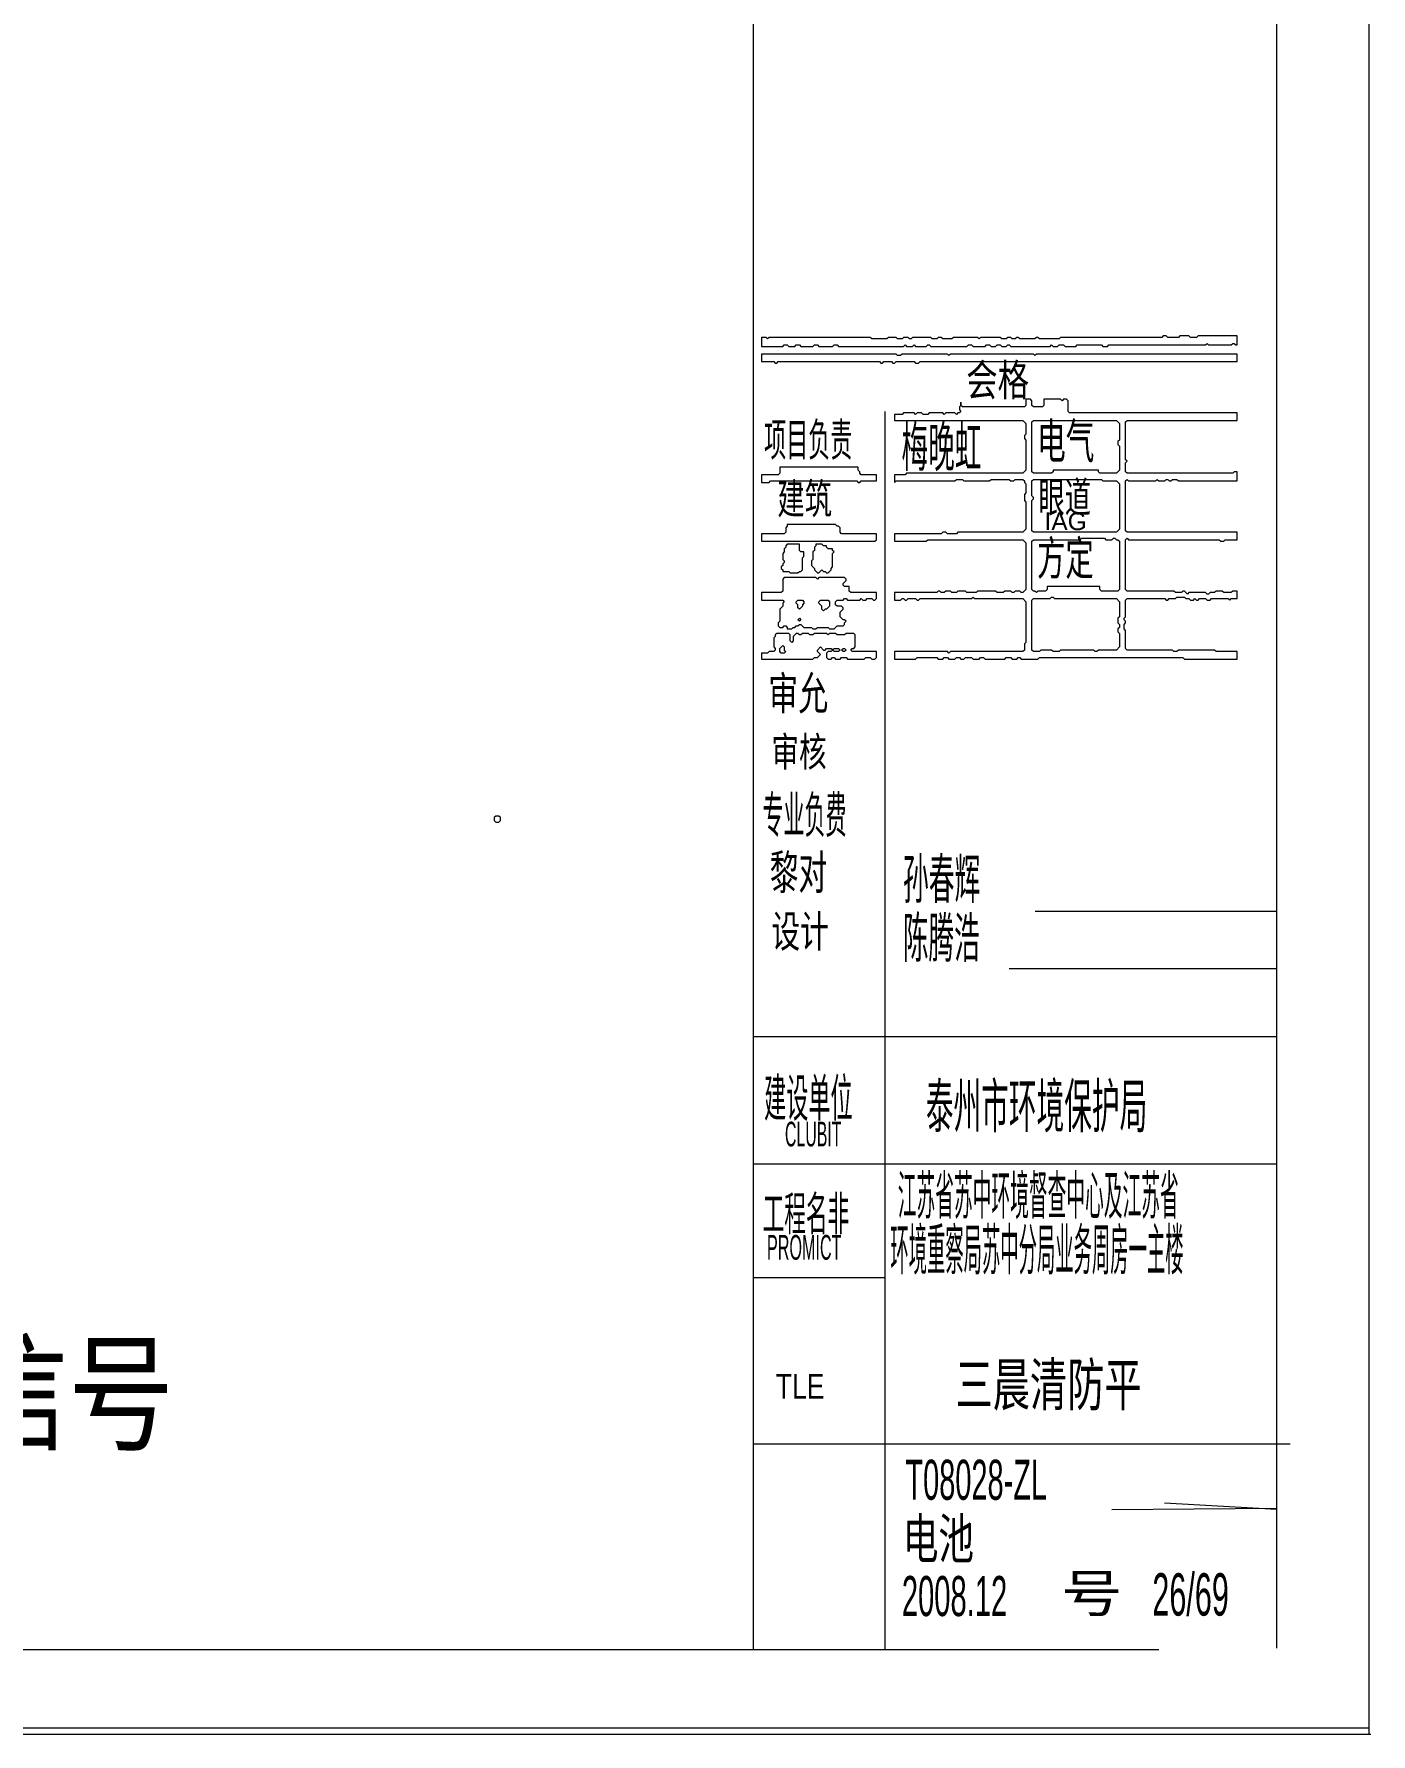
# Model space of a CAD drawing. Header units: millimetres. Extents: x 4 to 412, y 4 to 290.
# Drawn here: x 334.8 to 412.3, y 3.7 to 102.3 of the extents above; entities that cross this region are included whole.
import ezdxf

# ---------------------------------------------------------------- set-up
doc = ezdxf.new("R2010")
doc.units = ezdxf.units.MM
for name, color, linetype, lineweight in [('OCR_TEXT', 6, 'Continuous', 0), ('TRACE_CURVE', 6, 'Continuous', 0), ('TRACE_STRAIGHT', 5, 'Continuous', 0), ('TRACE_TEXT_SYMBOL', 6, 'Continuous', 0)]:
    doc.layers.add(name, color=color, linetype=linetype, lineweight=lineweight)
doc.styles.add('wqy-unicode', font='wqy-unicode.lff')

msp = doc.modelspace()

# ---------------------------------------------------------------- linework, layer by layer
at = {"layer": 'TRACE_CURVE', "color": 6}
for points in [[(392.333, 81.094), (392.333, 80.744), (392.245, 80.656), (388.655, 80.656), (388.567, 80.744), (388.567, 80.919), (388.567, 80.744), (388.48, 80.656), (388.48, 80.481), (388.567, 80.393), (388.48, 80.306), (388.392, 80.306), (388.305, 80.218), (388.217, 80.306), (387.692, 80.306), (387.604, 80.218), (387.516, 80.306), (386.728, 80.306), (386.641, 80.218), (386.378, 80.218), (386.29, 80.306), (386.028, 80.306), (385.94, 80.218), (385.852, 80.306), (385.239, 80.306), (385.152, 80.218), (384.714, 80.218), (384.714, 79.868), (392.158, 79.868), (392.333, 79.693), (392.333, 79.08), (392.245, 78.992), (392.245, 78.817), (392.333, 78.729), (392.333, 76.978), (392.158, 76.803), (385.415, 76.803), (385.327, 76.715), (384.714, 76.715), (384.714, 76.277), (384.802, 76.365), (388.217, 76.365), (388.305, 76.452), (388.655, 76.452), (388.742, 76.365), (390.231, 76.365), (390.319, 76.452), (391.37, 76.452), (391.457, 76.365), (391.632, 76.365), (391.72, 76.452), (392.158, 76.452), (392.245, 76.365), (392.245, 76.277), (392.333, 76.19), (392.333, 75.664), (392.245, 75.577), (392.245, 75.226), (392.333, 75.139), (392.333, 73.562), (392.158, 73.387), (388.392, 73.387), (388.305, 73.3), (387.779, 73.3)], [(398.2, 77.503), (398.113, 77.591), (398.113, 79.78), (398.2, 79.868), (404.593, 79.868), (404.593, 80.306), (394.873, 80.306), (394.785, 80.393), (394.785, 81.006), (394.697, 81.094), (394.522, 81.094), (394.435, 81.006), (394.347, 81.094), (393.384, 81.094), (393.384, 80.744), (393.296, 80.656), (392.771, 80.656), (392.683, 80.744), (392.683, 81.006), (392.596, 81.094), (392.333, 81.094)], [(402.229, 69.446), (402.316, 69.446), (402.404, 69.534), (402.754, 69.534), (402.842, 69.446), (403.017, 69.446), (403.105, 69.534), (404.068, 69.534), (404.155, 69.446), (404.243, 69.534), (404.593, 69.534), (404.593, 69.972), (404.331, 69.972), (404.243, 69.884), (403.805, 69.884), (403.718, 69.972), (403.367, 69.972), (403.28, 69.884), (403.017, 69.884), (402.929, 69.797), (402.842, 69.797), (402.754, 69.884), (401.791, 69.884), (401.703, 69.797), (401.528, 69.972), (401.441, 69.972), (401.353, 69.884), (401.003, 69.884), (400.915, 69.972), (398.2, 69.972), (398.113, 70.059), (398.113, 72.949), (398.2, 73.037), (398.288, 72.949), (403.542, 72.949), (403.63, 72.862), (403.805, 72.862), (403.893, 72.949), (404.593, 72.949), (404.593, 73.387), (398.2, 73.387), (398.113, 73.475), (398.113, 76.365), (398.2, 76.452), (398.288, 76.365), (399.864, 76.365), (399.952, 76.452), (400.039, 76.365), (400.39, 76.365), (400.477, 76.452), (400.565, 76.452), (400.653, 76.365), (400.74, 76.365), (400.828, 76.452), (401.09, 76.452), (401.178, 76.365), (404.593, 76.365), (404.593, 76.89), (404.418, 76.89), (404.331, 76.803), (398.2, 76.803), (398.113, 76.89), (398.113, 77.416), (398.2, 77.503)], [(387.779, 73.3), (387.692, 73.387), (387.516, 73.387), (387.429, 73.3), (384.714, 73.3), (384.714, 72.862), (386.553, 72.862), (386.641, 72.949), (392.158, 72.949), (392.333, 72.774), (392.333, 70.059), (392.158, 69.884), (392.07, 69.884), (391.983, 69.972), (391.72, 69.972), (391.632, 69.884), (391.545, 69.884), (391.457, 69.972), (391.107, 69.972), (391.019, 69.884), (390.669, 69.884), (390.581, 69.972), (389.531, 69.972), (389.443, 69.884), (388.918, 69.884), (388.83, 69.972), (388.392, 69.972), (388.305, 69.884), (388.042, 69.884), (387.954, 69.972), (387.692, 69.972), (387.604, 69.884), (387.429, 69.884), (387.341, 69.972), (387.254, 69.972), (387.166, 69.884), (384.714, 69.884), (384.714, 69.446), (385.064, 69.446), (385.152, 69.534), (385.239, 69.534), (385.327, 69.446), (385.415, 69.446), (385.502, 69.534), (385.94, 69.534), (386.028, 69.446), (386.115, 69.446), (386.203, 69.534), (389.18, 69.534), (389.268, 69.622), (389.355, 69.534), (392.158, 69.534), (392.333, 69.359), (392.333, 66.994), (392.245, 66.907), (392.245, 66.556), (392.158, 66.469), (387.954, 66.469), (387.867, 66.381), (387.779, 66.469), (384.714, 66.469), (384.714, 66.031), (385.94, 66.031), (386.028, 66.119)], [(386.028, 66.119), (387.166, 66.119), (387.254, 66.031), (387.516, 66.031), (387.604, 66.119), (387.779, 66.119), (387.867, 66.031), (388.217, 66.031), (388.305, 66.119), (388.48, 66.119), (388.567, 66.031), (388.742, 66.031), (388.83, 66.119), (389.18, 66.119), (389.268, 66.031), (389.618, 66.031), (389.706, 66.119), (389.881, 66.119), (389.968, 66.031), (391.107, 66.031), (391.194, 66.119), (391.457, 66.119), (391.545, 66.031), (391.807, 66.031), (391.895, 66.119), (391.983, 66.119), (392.07, 66.031), (393.034, 66.031), (393.121, 66.119), (401.441, 66.119), (401.528, 66.031), (404.593, 66.031), (404.593, 66.469), (403.367, 66.469), (403.28, 66.556), (401.178, 66.556), (401.09, 66.469), (400.915, 66.469), (400.828, 66.556), (398.2, 66.556), (398.113, 66.644), (398.113, 67.695), (398.025, 67.783), (398.025, 68.045), (398.113, 68.133), (398.113, 68.22), (398.025, 68.308), (398.025, 68.396), (398.113, 68.483), (398.113, 69.446), (398.2, 69.534), (400.39, 69.534), (400.477, 69.446), (400.565, 69.446), (400.653, 69.534), (401.003, 69.534), (401.09, 69.622), (401.528, 69.622), (401.616, 69.534), (401.791, 69.534), (401.879, 69.446), (402.054, 69.446), (402.141, 69.534), (402.229, 69.446)]]:
    msp.add_lwpolyline(points, dxfattribs=at)
for points in [[(392.683, 79.78), (392.771, 79.868), (397.587, 79.868), (397.763, 79.693), (397.763, 78.729), (397.675, 78.642), (397.675, 78.467), (397.763, 78.379), (397.763, 76.978), (397.587, 76.803), (396.624, 76.803), (396.537, 76.89), (396.537, 76.978), (393.909, 76.978), (393.909, 76.89), (393.822, 76.803), (392.771, 76.803), (392.683, 76.89)], [(392.683, 76.365), (392.771, 76.452), (396.712, 76.452), (396.799, 76.365), (397.587, 76.365), (397.763, 76.19), (397.763, 73.562), (397.587, 73.387), (392.771, 73.387), (392.683, 73.475), (392.683, 75.226), (392.771, 75.314), (392.771, 75.401), (392.683, 75.489)], [(395.486, 72.949), (395.573, 73.037), (396.887, 73.037), (396.974, 72.949), (397.325, 72.949), (397.412, 73.037), (397.5, 73.037), (397.587, 72.949), (397.675, 72.949), (397.763, 72.862), (397.763, 70.059), (397.675, 69.972), (396.712, 69.972), (396.624, 70.059), (396.624, 70.235), (393.559, 70.235), (393.559, 70.059), (393.471, 69.972), (393.034, 69.972), (392.946, 69.884), (392.858, 69.972), (392.771, 69.972), (392.683, 70.059), (392.683, 72.862), (392.771, 72.949)], [(393.734, 69.534), (393.822, 69.622), (393.909, 69.622), (393.997, 69.534), (397.587, 69.534), (397.763, 69.359), (397.763, 68.483), (397.675, 68.396), (397.675, 68.133), (397.763, 68.045), (397.763, 67.87), (397.675, 67.783), (397.675, 67.607), (397.763, 67.52), (397.763, 66.732), (397.587, 66.556), (396.537, 66.556), (396.449, 66.469), (396.361, 66.469), (396.274, 66.556), (394.347, 66.556), (394.26, 66.469), (393.909, 66.469), (393.822, 66.556), (393.209, 66.556), (393.121, 66.469), (392.771, 66.469), (392.683, 66.556), (392.683, 69.446), (392.771, 69.534)]]:
    msp.add_lwpolyline(points, close=True, dxfattribs=at)
at = {"layer": 'TRACE_STRAIGHT', "color": 5}
for p, q in [((406.87, 289.913), (406.87, 8.67)), ((412.228, 290.312), (412.228, 3.7)), ((376.52, 289.4), (376.52, 8.598)), ((384.159, 80.393), (384.159, 8.582)), ((392.879, 51.407), (406.87, 51.407)), ((391.369, 48.08), (406.87, 48.08)), ((376.52, 44.137), (406.87, 44.137)), ((376.52, 36.771), (406.87, 36.771)), ((376.52, 30.178), (384.159, 30.178)), ((376.52, 20.527), (407.656, 20.527)), ((397.325, 16.722), (406.87, 16.792)), ((400.378, 17.101), (406.87, 16.735)), ((12.786, 8.598), (400.038, 8.598)), ((3.765, 4.065), (412.228, 4.065)), ((294.25, 3.7), (412.348, 3.7))]:
    msp.add_line(p, q, dxfattribs=at)
at = {"layer": 'TRACE_TEXT_SYMBOL', "color": 6}
for points in [[(400.302, 84.772), (400.215, 84.684), (394.347, 84.684), (394.26, 84.597), (393.121, 84.597), (393.034, 84.684), (392.946, 84.684), (392.858, 84.597), (391.983, 84.597), (391.895, 84.684), (391.807, 84.684), (391.72, 84.597), (391.545, 84.597), (391.457, 84.684), (391.282, 84.684), (391.194, 84.597), (390.932, 84.597), (390.844, 84.684), (389.706, 84.684), (389.618, 84.597), (389.531, 84.684), (388.129, 84.684), (388.042, 84.597), (387.516, 84.597), (387.429, 84.684), (387.254, 84.684), (387.166, 84.597), (386.903, 84.597), (386.816, 84.684), (385.765, 84.684), (385.677, 84.597), (385.59, 84.597), (385.502, 84.684), (385.239, 84.684), (385.152, 84.597), (384.889, 84.597), (384.802, 84.684), (384.364, 84.684), (384.276, 84.597), (383.4, 84.597), (383.313, 84.684), (377.445, 84.684), (377.358, 84.597), (377.27, 84.684), (377.007, 84.684), (377.007, 84.159), (378.233, 84.159), (378.321, 84.246), (378.496, 84.246), (378.584, 84.159), (378.934, 84.159), (379.022, 84.246), (379.197, 84.246), (379.284, 84.159), (379.985, 84.159), (380.073, 84.246), (380.248, 84.246), (380.335, 84.159), (381.123, 84.159), (381.211, 84.246), (381.386, 84.246), (381.474, 84.159), (385.239, 84.159), (385.327, 84.246)], [(385.327, 84.246), (385.415, 84.159), (385.765, 84.159), (385.852, 84.246), (385.94, 84.159), (386.553, 84.159), (386.641, 84.246), (386.728, 84.246), (386.816, 84.159), (388.918, 84.159), (389.005, 84.246), (389.18, 84.246), (389.268, 84.159), (389.968, 84.159), (390.056, 84.246), (390.231, 84.246), (390.319, 84.159), (390.581, 84.159), (390.669, 84.246), (390.844, 84.246), (390.932, 84.159), (391.194, 84.159), (391.282, 84.246), (391.37, 84.246), (391.457, 84.159), (393.734, 84.159), (393.822, 84.246), (393.909, 84.159), (394.172, 84.159), (394.26, 84.246), (394.522, 84.246), (394.61, 84.159), (395.223, 84.159), (395.31, 84.246), (396.712, 84.246), (396.799, 84.159), (397.062, 84.159), (397.15, 84.246), (402.754, 84.246), (402.842, 84.334), (402.929, 84.246), (404.243, 84.246), (404.331, 84.334), (404.418, 84.334), (404.506, 84.246), (404.593, 84.246), (404.593, 84.772), (402.316, 84.772), (402.229, 84.684), (401.879, 84.684), (401.791, 84.772), (401.266, 84.772), (401.178, 84.684), (400.565, 84.684), (400.477, 84.772), (400.302, 84.772)], [(378.321, 70.76), (378.233, 70.672), (378.233, 69.972), (378.146, 69.884), (377.007, 69.884), (377.007, 69.446), (378.233, 69.446), (378.321, 69.359), (378.233, 69.271), (378.233, 69.096), (378.058, 68.921), (378.058, 68.22), (377.971, 68.133), (377.971, 67.958), (378.058, 67.87), (378.233, 67.87), (378.321, 67.958), (378.409, 67.958), (378.496, 67.87), (378.496, 67.783), (378.759, 67.783), (378.847, 67.87), (378.934, 67.87), (379.022, 67.958), (379.109, 67.958), (379.197, 68.045), (379.284, 68.045), (379.46, 67.87), (379.897, 67.87), (379.985, 67.783), (380.16, 67.783), (380.248, 67.87), (380.861, 67.87), (380.948, 67.783), (381.211, 67.783), (381.386, 67.958), (381.736, 67.958), (381.824, 68.045), (381.824, 68.133), (381.912, 68.22), (381.824, 68.308), (381.736, 68.308), (381.561, 68.483), (381.561, 68.746), (381.736, 68.921), (381.736, 69.009), (381.649, 69.096), (381.386, 69.096), (381.299, 69.184), (381.299, 69.359), (381.386, 69.446), (381.736, 69.446), (381.824, 69.534), (381.912, 69.534), (381.999, 69.446), (382.7, 69.446), (382.787, 69.534), (382.875, 69.446), (383.05, 69.446), (383.138, 69.534), (383.4, 69.534), (383.488, 69.446), (383.576, 69.446), (383.663, 69.534)], [(383.663, 69.534), (383.663, 69.884), (382.174, 69.884), (382.087, 69.972), (382.087, 70.235), (381.824, 70.235), (381.736, 70.322), (381.736, 70.41), (381.912, 70.585), (381.912, 70.672), (381.824, 70.76), (380.335, 70.76), (380.248, 70.672), (380.16, 70.76), (378.321, 70.76)], [(377.883, 67.52), (377.796, 67.432), (377.796, 67.345), (377.708, 67.257), (377.708, 66.732), (377.796, 66.644), (377.796, 66.556), (377.708, 66.469), (377.445, 66.469), (377.358, 66.381), (377.007, 66.381), (377.007, 66.031), (379.985, 66.031), (380.073, 66.119), (380.248, 66.119), (380.423, 66.294), (380.248, 66.469), (380.248, 66.556), (380.423, 66.732), (380.598, 66.556), (380.686, 66.556), (380.773, 66.644), (381.036, 66.644), (381.123, 66.556), (381.036, 66.469), (380.861, 66.469), (380.773, 66.381), (380.773, 66.119), (380.861, 66.031), (381.036, 66.031), (381.123, 66.119), (381.211, 66.119), (381.299, 66.031), (381.561, 66.031), (381.649, 66.119), (381.912, 66.119), (381.999, 66.031), (382.962, 66.031), (383.05, 66.119), (383.313, 66.119), (383.4, 66.031), (383.576, 66.031), (383.663, 66.119), (383.663, 66.469), (382.262, 66.469), (382.174, 66.556), (382.262, 66.644), (382.349, 66.644), (382.437, 66.732), (382.437, 67.432), (382.349, 67.52), (381.912, 67.52), (381.824, 67.432), (381.386, 67.432), (381.299, 67.52), (380.948, 67.52), (380.861, 67.432), (380.773, 67.52), (380.073, 67.52), (379.985, 67.432), (379.81, 67.432), (379.722, 67.52), (379.372, 67.52), (379.284, 67.432)], [(379.284, 67.432), (379.197, 67.432), (379.109, 67.52), (379.022, 67.52), (378.847, 67.345), (378.847, 67.082), (378.759, 66.994), (378.671, 67.082), (378.671, 67.432), (378.584, 67.52), (377.883, 67.52)]]:
    msp.add_lwpolyline(points, dxfattribs=at)
for points in [[(377.007, 83.721), (377.007, 83.283), (377.708, 83.283), (377.796, 83.196), (377.883, 83.196), (377.971, 83.283), (383.838, 83.283), (383.926, 83.196), (384.013, 83.196), (384.101, 83.283), (384.539, 83.283), (384.626, 83.196), (384.714, 83.196), (384.802, 83.283), (385.852, 83.283), (385.94, 83.196), (386.115, 83.196), (386.203, 83.283), (404.593, 83.283), (404.593, 83.721), (392.946, 83.721), (392.858, 83.633), (392.771, 83.721), (387.954, 83.721), (387.867, 83.633), (387.779, 83.721), (385.152, 83.721), (385.064, 83.633), (384.889, 83.633), (384.802, 83.721)], [(378.058, 77.153), (378.058, 76.803), (377.971, 76.715), (377.007, 76.715), (377.007, 76.277), (377.445, 76.277), (377.533, 76.365), (382.525, 76.365), (382.612, 76.277), (382.7, 76.277), (382.787, 76.365), (383.663, 76.365), (383.663, 76.715), (382.787, 76.715), (382.7, 76.803), (382.7, 76.89), (382.612, 76.978), (382.612, 77.153)], [(378.496, 73.825), (378.496, 73.738), (378.409, 73.65), (378.409, 73.387), (378.321, 73.3), (377.007, 73.3), (377.007, 72.862), (383.576, 72.862), (383.663, 72.949), (383.663, 73.3), (381.649, 73.3), (381.561, 73.387), (381.561, 73.65), (381.474, 73.738), (381.386, 73.738), (381.299, 73.825)], [(378.496, 72.687), (378.409, 72.599), (378.409, 72.512), (378.321, 72.424), (378.321, 72.249), (378.233, 72.161), (378.233, 71.811), (378.321, 71.723), (378.321, 71.636), (378.233, 71.548), (378.233, 71.461), (378.146, 71.373), (378.146, 71.285), (378.233, 71.198), (378.233, 71.11), (378.584, 71.11), (378.671, 71.023), (379.109, 71.023), (379.197, 71.11), (379.284, 71.11), (379.372, 71.198), (379.372, 71.899), (379.46, 71.986), (379.46, 72.249), (379.284, 72.249), (379.197, 72.336), (379.197, 72.687)], [(380.16, 72.687), (380.16, 72.599), (380.073, 72.512), (380.073, 72.336), (379.985, 72.249), (379.985, 71.811), (379.897, 71.723), (379.897, 71.461), (380.073, 71.285), (380.073, 71.198), (380.248, 71.023), (380.335, 71.023), (380.51, 71.198), (380.598, 71.11), (380.686, 71.11), (380.773, 71.023), (380.861, 71.023), (381.036, 71.198), (381.036, 71.285), (381.123, 71.373), (381.123, 72.161), (381.211, 72.249), (381.123, 72.336), (381.123, 72.424), (380.861, 72.424), (380.773, 72.512), (380.773, 72.599), (380.598, 72.599), (380.51, 72.687)], [(379.022, 69.359), (379.109, 69.446), (379.372, 69.446), (379.46, 69.359), (379.46, 69.271), (379.372, 69.184), (379.372, 69.096), (379.197, 68.921), (379.109, 69.009), (379.109, 69.184), (379.022, 69.271)], [(380.335, 69.359), (380.423, 69.446), (380.861, 69.446), (380.948, 69.359), (380.948, 69.096), (380.773, 68.921), (380.686, 68.921), (380.598, 68.833), (380.51, 68.921), (380.51, 69.096), (380.335, 69.271)], [(379.109, 68.308), (379.197, 68.396), (379.284, 68.308), (379.197, 68.22)], [(378.233, 66.819), (378.321, 66.732), (378.321, 66.556), (378.409, 66.469), (378.321, 66.381), (378.146, 66.381), (378.058, 66.469), (378.058, 66.644)], [(381.123, 66.556), (381.211, 66.644), (381.474, 66.644), (381.561, 66.556), (381.474, 66.469), (381.211, 66.469)], [(381.649, 66.556), (381.736, 66.644), (381.824, 66.644), (381.912, 66.556), (381.824, 66.469), (381.736, 66.469)], [(361.594, 56.923), (361.507, 56.836), (361.507, 56.661), (361.594, 56.573), (361.77, 56.573), (361.857, 56.661), (361.857, 56.836), (361.77, 56.923)]]:
    msp.add_lwpolyline(points, close=True, dxfattribs=at)

# ---------------------------------------------------------------- texts
at = {"layer": 'OCR_TEXT', "color": 6, "style": 'wqy-unicode'}
for s, height, width, p in [('会格', 1.8443, 0.724573, (388.874, 81.289)), ('项目负责', 1.9126, 0.490288, (377.152, 77.8)), ('电气', 2.0492, 0.594005, (392.984, 77.652)), ('梅晚虹', 2.3225, 0.487948, (385.119, 77.182)), ('建筑', 1.776, 0.653659, (377.921, 74.445)), ('眼道', 1.776, 0.627423, (393.069, 74.532)), ('IAG', 1.0246, 1.03766, (393.416, 73.506)), ('方定', 1.9809, 0.607955, (392.984, 70.896)), ('审允', 1.9126, 0.665363, (377.398, 63.088)), ('审核', 1.7077, 0.6892, (377.571, 59.806)), ('专业负费', 2.1175, 0.421388, (377.063, 55.948)), ('黎对', 1.9809, 0.615448, (377.485, 52.68)), ('孙春辉', 2.3225, 0.472458, (385.205, 52.136)), ('设计', 1.8443, 0.663363, (377.572, 49.325)), ('陈腾浩', 2.3225, 0.467872, (385.204, 48.72)), ('建设单位', 2.1859, 0.429794, (377.155, 39.498)), ('泰州市环境保护局', 2.5274, 0.465825, (386.529, 38.866)), ('CLUBIT', 1.4345, 0.480678, (378.362, 37.77)), ('江苏省苏中环境督查中心及江苏省', 2.25416, 0.353255, (384.905, 33.819)), ('工程名非', 1.9809, 0.465017, (377.066, 32.888)), ('PROMICT', 1.4345, 0.488653, (377.32, 31.202)), ('环境重察局苏中分局业务周房一主楼', 2.39078, 0.325876, (384.475, 30.606)), ('水流、信号', 5.4646, 0.823096, (312.265, 20.715)), ('三晨清防平', 2.4591, 0.64358, (388.255, 22.738)), ('TLE', 1.4345, 0.803358, (377.829, 23.145)), ('T08028-ZL', 2.3225, 0.540533, (385.349, 17.281)), ('电池', 2.3225, 0.650493, (385.2, 13.866)), ('2008.12', 2.3225, 0.544209, (385.142, 10.538)), ('号', 2.186, 1.187783, (394.389, 10.773)), ('26/69', 2.4591, 0.539771, (399.666, 10.565))]:
    msp.add_text(s, height=height, dxfattribs=dict(at, width=width)).set_placement(p)

doc.saveas('drawing.dxf')
